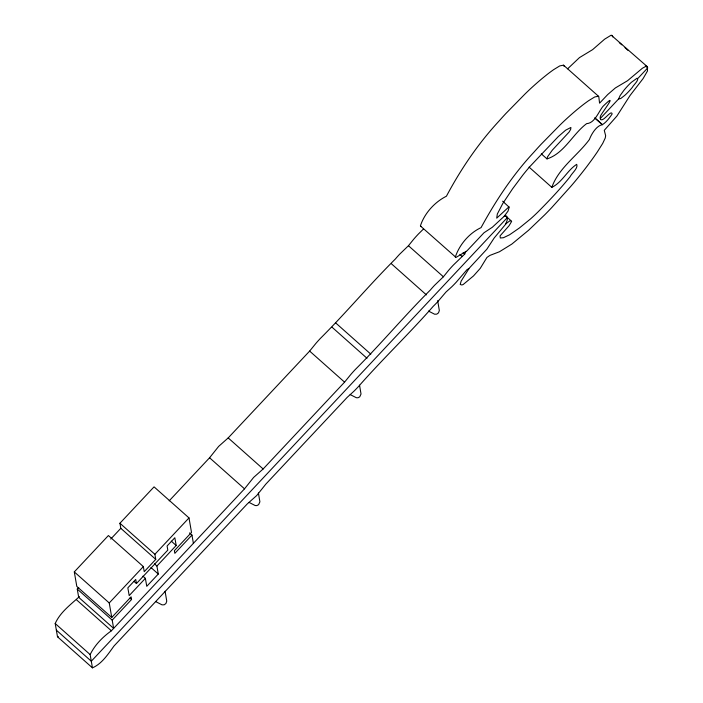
<?xml version="1.0" encoding="UTF-8"?>
<svg xmlns="http://www.w3.org/2000/svg" width="703" height="703" viewBox="0 0 703 703"><rect width="100%" height="100%" fill="white"/><g stroke="black" fill="none" stroke-linecap="round" stroke-linejoin="round"><path stroke-width="1.05" d="M505.571 224.16L506.801 221.348A31.477 5.765 -48.4 0 0 507.276 218.501L507.03 217.104A31.477 5.765 -48.4 0 0 505.879 215.997L504.209 216.278L492.32 227.262L483.998 232.755L466.994 250.83L456.01 257.43L420.385 225.944C424.41 213.369 434.7 202.051 446.414 196.216C460.781 169.265 478.031 143.746 498.875 121.232A75.819 13.884 -48.4 0 1 505.984 113.403L524.886 94.132A61.6 11.283 -48.4 0 1 532.558 86.864L535.106 84.58A98.534 18.041 -48.4 0 1 542.584 78.147L547.171 74.448A94.923 17.382 -48.4 0 1 553.639 69.659L559.764 65.906L563.534 65.177L598.78 96.522L599.571 103.174L607.726 94.536L615.371 87.945L627.551 80.713L642.489 68.173L646.154 66.214L647.366 66.855L647.498 70.95L643.122 78.543L630.099 95.432L616.926 116.03L604.264 130.336L605.661 135.741L605.23 138.052L602.726 143.377L597.418 151.813A94.923 17.382 -48.4 0 1 591.557 160.17L587.321 165.89A98.534 18.041 -48.4 0 1 580.291 174.924L577.866 177.929A61.6 11.283 -48.4 0 1 570.467 186.743L551.82 207.499A75.819 13.884 -48.4 0 1 544.64 214.916L528.586 230.259L511.828 244.09L499.411 251.771L489.938 255.391L486.942 257.447L480.228 268.397L473.506 275.919L463.136 284.557L461.818 284.987L460.219 284.46L461.106 281.182L469.252 268.168L486.845 249.205L494.174 238.001L506.388 223.369L510.062 220.689L511.652 221.383L509.104 225.681L500.035 235.909L500.316 237.992L503.445 237.719L509.57 234.784L519.324 228.036L530.44 218.993A48.243 8.831 -48.4 0 0 537.698 212.236C548.955 200.935 559.957 189.327 569.975 176.901C571.68 173.325 578.516 168.052 576.706 164.335C567.277 170.363 562.163 182.376 551.837 187.358L529.087 167.129M541.31 153.852L546.996 158.904C564.201 153.439 572.708 134.018 586.645 123.631C594.659 123.227 598.315 112.225 602.919 106.443C618.956 90.59 603.666 110.292 600.617 115.74A36.741 6.731 -48.4 0 0 600.169 117.339L600.547 119.501A36.741 6.731 -48.4 0 0 601.32 119.8C604.352 120.521 611.399 109.571 612.172 113.895C609.563 117.876 606.267 122.296 602.357 124.712L595.046 118.209M507.056 217.912L91.302 661.215L56.354 630.152M618.587 98.991L620.169 95.503L623.939 90.283A15.018 2.75 -48.4 0 1 631.399 82.277L637.059 78.218C639.792 79.606 633.095 85.415 632.287 87.427A15.018 2.75 -48.4 0 1 624.818 95.336L620.696 98.534L618.587 98.991L600.265 118.517M468.848 268.783A6.301 1.151 -48.4 0 1 467.398 269.205L456.388 282.026A24.21 4.429 -48.4 0 1 451.66 286.903L446.027 291.991L437.363 302.123A23.181 4.244 -48.4 0 1 433.162 306.385C409.049 333.943 382.344 359.277 358.205 386.835A29.957 5.483 -48.4 0 1 353.758 391.386L347.203 397.353L265.769 484.191L256.727 495.518L247.148 504.042L114.009 646.004C108.051 654.15 101.97 663.755 92.445 667.85L57.497 636.786L55.203 623.517C60.256 612.164 70.625 604.685 79.43 596.539M92.445 667.85L90.151 654.581C94.87 644.959 102.717 636.962 111.382 630.793L244.521 488.831L253.607 477.451L263.142 468.98L344.575 382.142L350.832 374.453A29.957 5.483 -48.4 0 1 355.226 369.576C381.052 343.855 404.515 315.735 430.333 290.031A23.181 4.244 -48.4 0 1 434.472 285.392L443.4 276.78L448.76 270.137A24.21 4.429 -48.4 0 1 453.444 264.987L464.797 253.968A6.301 1.151 -48.4 0 1 465.887 251.665M169.186 500.835L209.582 457.767L218.659 446.387L228.194 437.916L309.636 351.087L315.893 343.389A29.957 5.483 -48.4 0 1 320.278 338.521C346.104 312.8 369.567 284.68 395.394 258.968A23.181 4.244 -48.4 0 1 399.532 254.328L408.452 245.716L413.821 239.082A24.21 4.429 -48.4 0 1 418.496 233.923L423.364 229.116M504.209 216.278L508.014 211.128L509.209 207.244L502.645 201.19M567.629 68.815L579.457 57.62L592.603 49.649L604.642 39.166L611.206 35.15L647.085 66.469M78.754 587.48L77.268 589.061L78.692 597.33L113.64 628.385L112.208 620.125L131.566 599.492L131.101 596.829L111.751 617.462L76.803 586.407L74.298 571.899L108.403 535.537L143.35 566.592L144.229 571.671L155.758 559.377L154.88 554.307L119.932 523.243L154.054 486.863L189.002 517.918L191.506 532.426L174.379 550.686L174.836 553.349L191.963 535.088L189.529 532.918M110.723 539.078L120.811 528.322L119.932 523.243M111.751 617.462L109.246 602.954L143.35 566.592M154.88 554.307L189.002 517.918M134.009 581.39L136.444 583.552L167.806 550.115L167.094 545.994L174.836 537.733L176.181 545.493L156.91 566.047L158.289 574.035L146.76 586.32L145.38 578.341L142.937 576.17M145.38 578.341L129.185 595.608L127.849 587.849L135.732 579.439L136.444 583.552M637.929 78.367L647.744 67.892L645.31 65.731M508.954 206.858L496.705 218.167L497.329 214.002L502.742 203.58L512.557 188.835L522.847 175.056A48.243 8.831 -48.4 0 1 529.825 166.629L558.296 136.575L565.66 130.16L570.906 127.463L570.669 129.378L569.105 132.041L552.303 150.161L547.567 156.778L546.996 158.904M57.497 636.786L58.358 636.619M420.57 226.313L421.062 226.366M598.481 96.241L594.712 96.961L588.587 100.714A94.923 17.382 -48.4 0 0 582.119 105.512L577.532 109.202A98.534 18.041 -48.4 0 0 570.054 115.635L567.506 117.928A61.6 11.283 -48.4 0 0 559.834 125.196L540.932 144.466A75.819 13.884 -48.4 0 0 533.823 152.296C512.759 174.845 495.764 200.724 481.054 227.623C469.261 233.115 459.384 244.706 455.333 257.008L455.509 257.377M428.479 311.077L434.621 314.215L436.783 314.144L438.523 312.835L439.331 310.506L437.661 300.629M350.173 394.576L356.316 397.713L357.976 397.766L359.725 396.852L361.026 393.996L359.532 385.156M249.047 502.399L255.189 505.536L256.85 505.598L258.599 504.684L259.899 501.828L258.405 492.988M155.899 601.715L162.042 604.852L164.212 604.791L165.943 603.473L166.752 601.144L165.082 591.267M602.357 124.712C596.662 125.512 591.434 133.948 589.386 139.537C577.515 155.618 558.534 168.008 551.837 187.358M619.299 42.611L621.742 44.781M624.993 47.672L628.236 50.563M594.782 117.858L602.102 124.361M505.36 215.68L511.055 220.733M463.172 252.518L464.797 253.968M459.911 254.407L462.346 256.577M408.452 245.716L443.4 276.78M391.466 263.827L426.413 294.891M335.876 323.099L370.824 354.163M332.036 327.203L366.984 358.258M309.636 351.087L344.575 382.142M228.194 437.916L263.142 468.98M209.582 457.767L244.521 488.831M171.304 541.161L176.181 545.493M120.811 528.322L155.758 559.377M154.467 563.876L156.91 566.047M150.969 567.532L158.289 574.035M129.941 598.042L131.566 599.492M74.298 571.899L109.246 602.954M77.268 589.061L112.208 620.125M76.434 599.729L111.382 630.793M55.203 623.517L90.151 654.581M563.534 65.177L564.114 66.39M612.137 35.405L612.805 36.907M191.963 535.088L193.395 543.349"/></g></svg>
